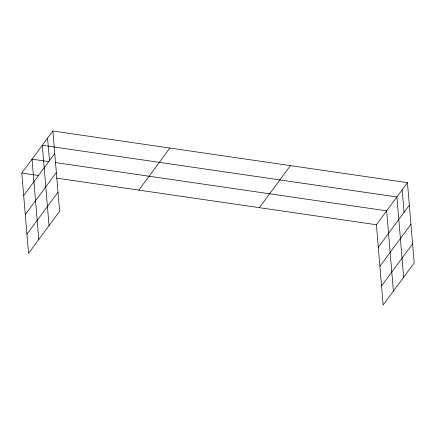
<?xml version="1.0" encoding="UTF-8"?>
<svg xmlns="http://www.w3.org/2000/svg" width="436" height="436" viewBox="0 0 436 436"><rect width="100%" height="100%" fill="white"/><g stroke="black" fill="none" stroke-linecap="round" stroke-linejoin="round"><path stroke-width="0.65" d="M52.854 130.996L59.596 211.269L28.542 253.327L21.8 173.054L52.854 130.996L407.458 182.673L414.2 262.946L383.146 305.004L376.404 224.731L407.458 182.673M23.691 195.541L54.74 153.483M25.288 214.61L56.342 172.552M26.939 234.257L57.993 192.2M138.822 190.107L169.871 148.049M259.387 207.678L290.441 165.62M378.295 247.217L409.35 205.16M379.898 266.287L410.946 224.229M381.544 285.934L412.598 243.877M48.767 161.609L32.046 159.173L38.788 239.451M55.454 162.584L386.656 210.85L393.392 291.128M21.8 173.054L38.515 175.49M56.571 178.122L376.404 224.731M402.177 189.824L404.068 212.31M403.643 277.247L396.902 196.968L42.297 145.297L49.034 225.57M47.573 138.147L49.464 160.633"/></g></svg>
